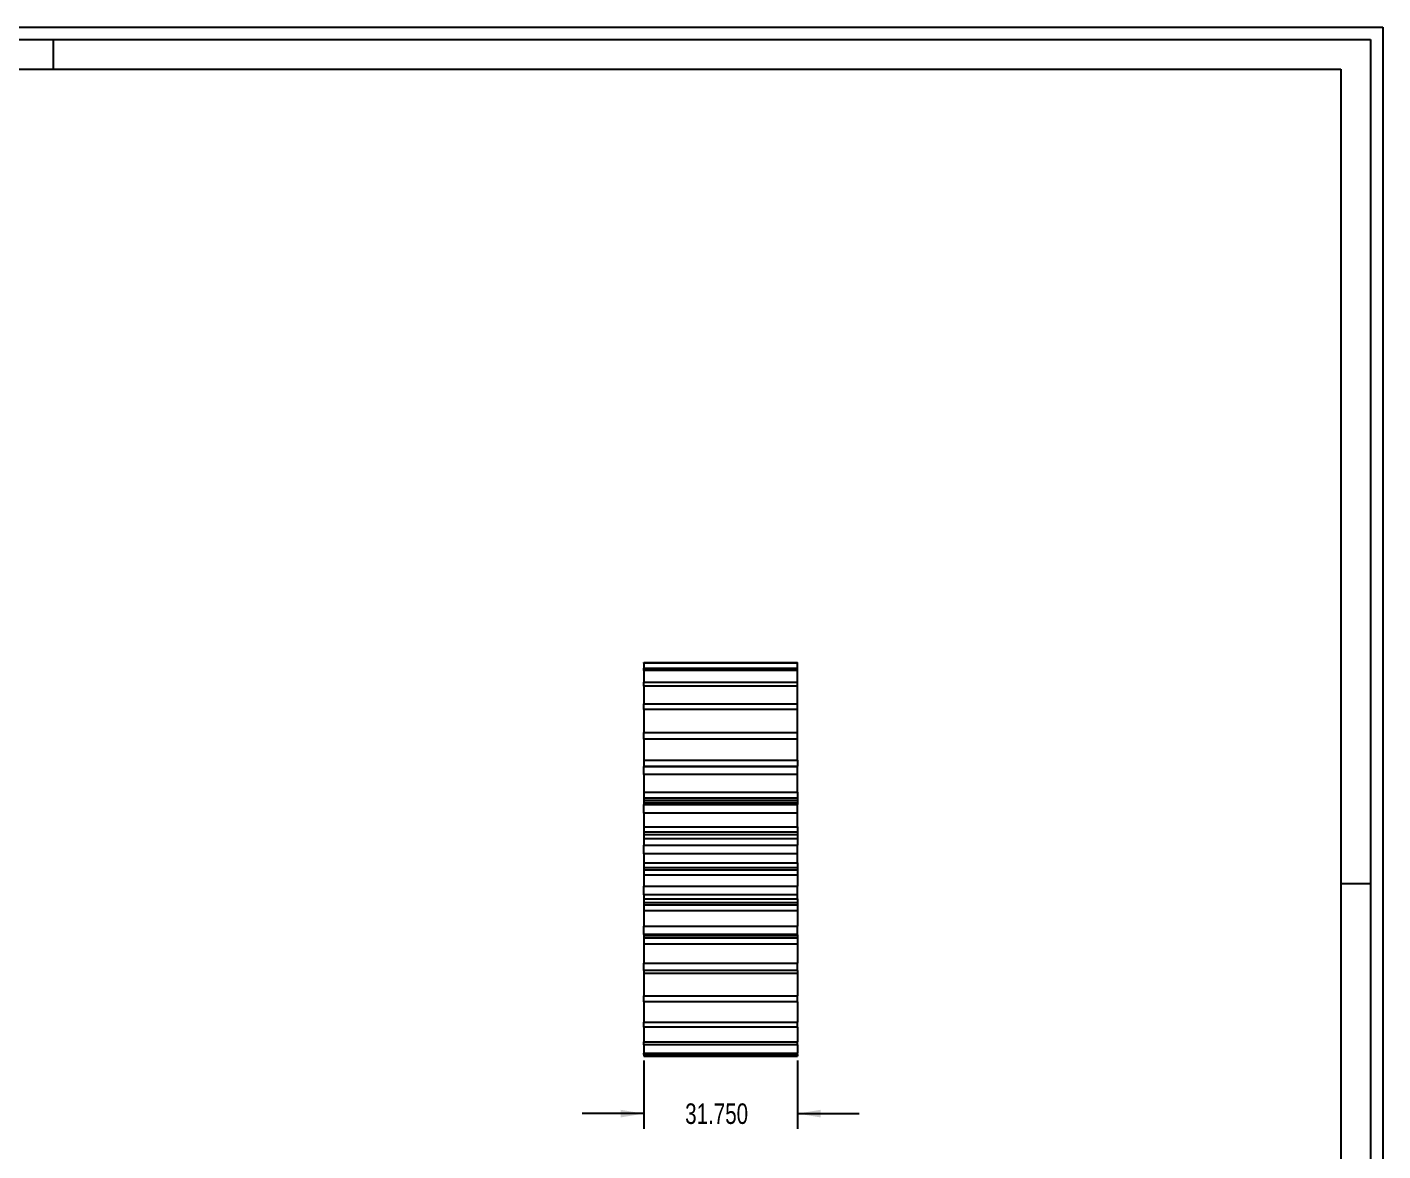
# Model space of a CAD drawing. Extents: x 6 to 553, y 4 to 428.
# Drawn here: x 273.2 to 553, y 195.9 to 427.9 of the extents above; entities that cross this region are included whole.
import ezdxf

# ---------------------------------------------------------------- set-up
doc = ezdxf.new("R2010")
doc.units = 0
doc.layers.get('0').update_dxf_attribs({"linetype": 'CONTINUOUS'})
doc.layers.add('TITLEBLOCK', color=250, linetype='CONTINUOUS')
doc.styles.add('SLDTEXTSTYLE0', font='TXT', dxfattribs={"width": 0.75})
doc.dimstyles.new('SLDDIMSTYLE2', dxfattribs={"dimtxt": 4.233333, "dimasz": 4.7625, "dimexe": 0, "dimexo": 0.0625, "dimgap": 1.058333, "dimtad": 0, "dimtih": 1, "dimtoh": 1, "dimdec": 3, "dimrnd": 1e-09, "dimzin": 4, "dimtxsty": 'SLDTEXTSTYLE0', "dimsah": 1, "dimcen": 0.09, "dimazin": 3, "dimtfac": 1, "dimtdec": 3, "dimtmove": 0, "dimatfit": 3, "dimtolj": 1, "dimtzin": 12})

# ---------------------------------------------------------------- blocks, each defined once
blk = doc.blocks.new('_D_2')
at = {"color": 7, "linetype": 'CONTINUOUS'}
for p, q in [((400.47, 214.57), (400.47, 200.47)), ((432.22, 214.57), (432.22, 200.47)), ((400.47, 203.64), (387.77, 203.64)), ((432.22, 203.64), (444.92, 203.64))]:
    blk.add_line(p, q, dxfattribs=at)
for points in [[(400.47, 203.64), (395.71, 204.43), (395.71, 202.85)], [(432.22, 203.64), (436.98, 202.85), (436.98, 204.43)]]:
    blk.add_solid(points, dxfattribs=at)
at = {"color": 7, "linetype": 'CONTINUOUS', "insert": (409.03, 205.74), "char_height": 4.233, "attachment_point": 1, "style": 'SLDTEXTSTYLE0'}
blk.add_mtext('31.750', dxfattribs=at)

msp = doc.modelspace()

# ---------------------------------------------------------------- linework, layer by layer
at = {"color": 7, "linetype": 'CONTINUOUS'}
for p, q in [((400.46944, 296.74627), (432.21944, 296.74627)), ((400.46944, 296.64637), (400.46944, 296.74627)), ((432.21944, 296.64637), (400.46944, 296.64637)), ((400.46944, 296.64637), (400.46944, 295.58577)), ((432.21944, 296.64637), (432.21944, 296.74627)), ((432.21944, 295.58577), (432.21944, 296.64637)), ((400.46944, 295.58577), (432.21944, 295.58577)), ((400.46944, 295.10912), (400.46944, 295.58577)), ((432.21944, 295.10912), (400.46944, 295.10912)), ((400.46944, 295.10912), (400.46944, 292.70075)), ((432.21944, 295.10912), (432.21944, 295.58577)), ((432.21944, 292.70075), (432.21944, 295.10912)), ((400.46944, 292.70075), (432.21944, 292.70075)), ((400.46944, 291.8682), (400.46944, 292.70075)), ((432.21944, 291.8682), (400.46944, 291.8682)), ((400.46944, 291.8682), (400.46944, 288.2173)), ((432.21944, 291.8682), (432.21944, 292.70075)), ((432.21944, 288.2173), (432.21944, 291.8682)), ((400.46944, 288.2173), (432.21944, 288.2173)), ((400.46944, 287.06523), (400.46944, 288.2173)), ((432.21944, 287.06523), (432.21944, 288.2173)), ((432.21944, 287.06523), (400.46944, 287.06523)), ((400.46944, 287.06523), (400.46944, 282.33137)), ((432.21944, 282.33137), (432.21944, 287.06523)), ((400.46944, 282.33137), (432.21944, 282.33137)), ((400.46944, 280.91013), (400.46944, 282.33137)), ((432.21944, 280.91013), (400.46944, 280.91013)), ((400.46944, 280.91013), (400.46944, 276.57152)), ((432.21944, 280.91013), (432.21944, 282.33137)), ((432.21944, 276.57152), (432.21944, 280.91013)), ((400.46944, 276.57152), (432.21944, 276.57152)), ((400.46944, 276.57152), (400.46944, 275.33775)), ((400.46944, 275.33775), (432.21944, 275.33775)), ((432.21944, 275.30359), (400.46944, 275.30359)), ((400.46944, 275.30359), (400.46944, 275.30021)), ((400.46944, 275.30021), (432.21944, 275.30021)), ((400.46944, 273.67191), (400.46944, 275.30021)), ((432.21944, 276.57152), (432.21944, 275.33775)), ((432.21944, 275.30359), (432.21944, 275.30021)), ((432.21944, 273.67191), (432.21944, 275.30021)), ((432.21944, 273.67191), (400.46944, 273.67191)), ((400.46944, 273.67191), (400.46944, 270.01892)), ((432.21944, 270.01892), (432.21944, 273.67191)), ((400.46944, 270.01892), (432.21944, 270.01892)), ((400.46944, 270.01892), (400.46944, 268.83481)), ((400.46944, 268.83481), (432.21944, 268.83481)), ((400.46944, 268.83481), (400.46944, 268.34914)), ((432.21944, 270.01892), (432.21944, 268.83481)), ((432.21944, 268.83481), (432.21944, 268.34914)), ((400.46944, 268.34914), (432.21944, 268.34914)), ((400.46944, 268.34914), (400.46944, 267.82059)), ((432.21944, 267.82059), (400.46944, 267.82059)), ((400.46944, 267.82059), (400.46944, 267.4311)), ((400.46944, 267.4311), (432.21944, 267.4311)), ((400.46944, 265.66691), (400.46944, 267.4311)), ((432.21944, 268.34914), (432.21944, 267.82059)), ((432.21944, 267.82059), (432.21944, 267.4311)), ((432.21944, 265.66691), (432.21944, 267.4311)), ((432.21944, 265.66691), (400.46944, 265.66691)), ((400.46944, 265.66691), (400.46944, 262.8592)), ((432.21944, 262.8592), (432.21944, 265.66691)), ((400.46944, 262.8592), (432.21944, 262.8592)), ((400.46944, 262.8592), (400.46944, 261.7765)), ((400.46944, 261.7765), (432.21944, 261.7765)), ((400.46944, 261.7765), (400.46944, 261.26296)), ((400.46944, 261.26296), (432.21944, 261.26296)), ((400.46944, 261.26296), (400.46944, 260.41481)), ((400.46944, 260.41481), (432.21944, 260.41481)), ((400.46944, 260.41481), (400.46944, 259.06798)), ((432.21944, 262.8592), (432.21944, 261.7765)), ((432.21944, 261.7765), (432.21944, 261.26296)), ((432.21944, 261.26296), (432.21944, 260.41481)), ((432.21944, 260.41481), (432.21944, 259.06798)), ((400.46944, 259.06798), (432.21944, 259.06798)), ((400.46944, 257.245), (400.46944, 259.06798)), ((432.21944, 257.245), (432.21944, 259.06798)), ((400.46944, 257.245), (400.46944, 255.40527)), ((432.21944, 257.245), (400.46944, 257.245)), ((400.46944, 255.40527), (432.21944, 255.40527)), ((400.46944, 255.40527), (400.46944, 254.47131)), ((432.21944, 255.40527), (432.21944, 257.245)), ((432.21944, 255.40527), (432.21944, 254.47131)), ((400.46944, 254.47131), (432.21944, 254.47131)), ((400.46944, 254.47131), (400.46944, 253.95234)), ((400.46944, 253.95234), (432.21944, 253.95234)), ((400.46944, 253.95234), (400.46944, 252.93505)), ((400.46944, 252.93505), (432.21944, 252.93505)), ((400.46944, 252.93505), (400.46944, 250.57634)), ((432.21944, 254.47131), (432.21944, 253.95234)), ((432.21944, 253.95234), (432.21944, 252.93505)), ((432.21944, 252.93505), (432.21944, 250.57634)), ((400.46944, 250.57634), (432.21944, 250.57634)), ((400.46944, 248.77424), (400.46944, 250.57634)), ((432.21944, 248.77424), (432.21944, 250.57634)), ((432.21944, 248.77424), (400.46944, 248.77424)), ((400.46944, 248.77424), (400.46944, 247.9785)), ((400.46944, 247.9785), (432.21944, 247.9785)), ((400.46944, 247.9785), (400.46944, 247.23849)), ((400.46944, 247.23849), (432.21944, 247.23849)), ((400.46944, 247.23849), (400.46944, 246.73678)), ((400.46944, 246.73678), (432.21944, 246.73678)), ((400.46944, 246.73678), (400.46944, 245.59482)), ((432.21944, 247.9785), (432.21944, 248.77424)), ((432.21944, 247.9785), (432.21944, 247.23849)), ((432.21944, 247.23849), (432.21944, 246.73678)), ((432.21944, 246.73678), (432.21944, 245.59482)), ((400.46944, 245.59482), (432.21944, 245.59482)), ((400.46944, 245.59482), (400.46944, 242.32731)), ((432.21944, 245.59482), (432.21944, 242.32731)), ((400.46944, 242.32731), (432.21944, 242.32731)), ((400.46944, 240.62485), (400.46944, 242.32731)), ((432.21944, 240.62485), (432.21944, 242.32731)), ((432.21944, 240.62485), (400.46944, 240.62485)), ((400.46944, 240.62485), (400.46944, 240.51686)), ((400.46944, 240.51686), (432.21944, 240.51686)), ((400.46944, 240.51686), (400.46944, 240.39416)), ((400.46944, 240.39416), (432.21944, 240.39416)), ((400.46944, 240.39416), (400.46944, 239.93163)), ((400.46944, 239.93163), (432.21944, 239.93163)), ((400.46944, 239.93163), (400.46944, 238.71491)), ((400.46944, 238.71491), (432.21944, 238.71491)), ((400.46944, 238.71491), (400.46944, 234.68141)), ((432.21944, 240.51686), (432.21944, 240.62485)), ((432.21944, 240.51686), (432.21944, 240.39416)), ((432.21944, 240.39416), (432.21944, 239.93163)), ((432.21944, 239.93163), (432.21944, 238.71491)), ((432.21944, 238.71491), (432.21944, 234.68141)), ((400.46944, 234.68141), (432.21944, 234.68141)), ((400.46944, 233.15301), (400.46944, 234.68141)), ((432.21944, 233.15301), (400.46944, 233.15301)), ((400.46944, 233.15301), (400.46944, 232.59602)), ((400.46944, 232.59602), (432.21944, 232.59602)), ((400.46944, 232.59602), (400.46944, 227.97281)), ((432.21944, 233.15301), (432.21944, 234.68141)), ((432.21944, 233.15301), (432.21944, 232.59602)), ((432.21944, 232.59602), (432.21944, 227.97281)), ((400.46944, 227.97281), (432.21944, 227.97281)), ((400.46944, 226.68525), (400.46944, 227.97281)), ((432.21944, 226.68525), (400.46944, 226.68525)), ((400.46944, 226.68525), (400.46944, 222.4947)), ((432.21944, 226.68525), (432.21944, 227.97281)), ((432.21944, 226.68525), (432.21944, 222.4947)), ((400.46944, 222.4947), (432.21944, 222.4947)), ((400.46944, 221.50427), (400.46944, 222.4947)), ((432.21944, 221.50427), (400.46944, 221.50427)), ((400.46944, 221.50427), (400.46944, 218.48651)), ((432.21944, 221.50427), (432.21944, 222.4947)), ((432.21944, 221.50427), (432.21944, 218.48651)), ((400.46944, 218.48651), (432.21944, 218.48651)), ((400.46944, 217.83648), (400.46944, 218.48651)), ((432.21944, 217.83648), (432.21944, 218.48651)), ((432.21944, 217.83648), (400.46944, 217.83648)), ((400.46944, 217.83648), (400.46944, 216.1234)), ((400.46944, 216.1234), (432.21944, 216.1234)), ((400.46944, 215.8422), (400.46944, 216.1234)), ((432.21944, 215.8422), (400.46944, 215.8422)), ((400.46944, 215.8422), (400.46944, 215.50867)), ((400.46944, 215.50867), (432.21944, 215.50867)), ((432.21944, 217.83648), (432.21944, 216.1234)), ((432.21944, 215.8422), (432.21944, 216.1234)), ((432.21944, 215.8422), (432.21944, 215.50867))]:
    msp.add_line(p, q, dxfattribs=at)
at = {"layer": 'TITLEBLOCK'}
for p, q in [((5.77262, 427.91661), (553.02738, 427.91661)), ((8.31262, 425.37661), (550.48738, 425.37661)), ((278.6926, 419.21554), (278.6926, 425.37661)), ((550.48738, 425.37661), (550.48738, 6.42339)), ((553.02738, 427.91661), (553.02738, 3.88339)), ((14.47369, 419.21554), (544.32631, 419.21554)), ((544.32631, 419.21554), (544.32631, 12.58446)), ((544.32631, 251.17101), (550.48738, 251.17101))]:
    msp.add_line(p, q, dxfattribs=at)

# ---------------------------------------------------------------- dimensions: what is measured, and where the dimension line sits
at = {"color": 7, "linetype": 'CONTINUOUS'}
dim = msp.add_linear_dim(base=(400.46944, 203.6412), p1=(432.21944, 215.8422), p2=(400.46944, 215.8422), dimstyle='SLDDIMSTYLE2', dxfattribs=at)
dim.commit()
dim.dimension.update_dxf_attribs({"geometry": '_D_2', "text_midpoint": (417.62639, 203.6412), "dimtype": 160})

doc.saveas('drawing.dxf')
